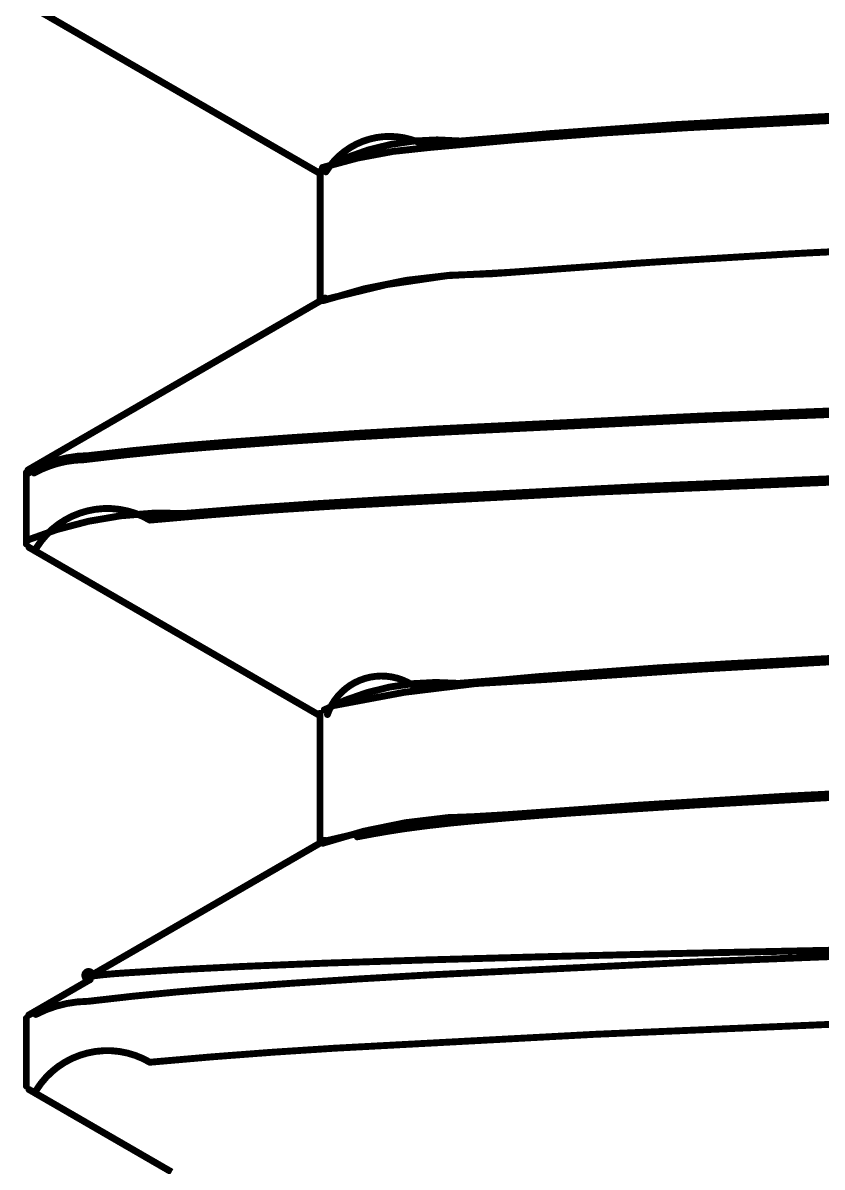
# Model space of a CAD drawing. Header units: inches. Extents: x -6 to 430, y 0 to 90.
# Drawn here: x 16.494 to 17.968, y 54.782 to 56.892 of the extents above; entities that cross this region are included whole.
import ezdxf

# ---------------------------------------------------------------- set-up
doc = ezdxf.new("R2010")
doc.units = ezdxf.units.IN
doc.layers.add('Mechanical 1', color=6, linetype='Continuous')

msp = doc.modelspace()

# ---------------------------------------------------------------- linework, layer by layer
at = {"layer": 'Mechanical 1'}
for points in [[(16.507, 56.9236, 0.0127, 0.0127, 0), (16.614, 56.8618, 0.0127, 0.0127, 0)], [(16.614, 56.8618, 0.0127, 0.0127, 0), (16.6675, 56.8308, 0.0127, 0.0127, 0)], [(16.6675, 56.8308, 0.0127, 0.0127, 0), (16.721, 56.7999, 0.0127, 0.0127, 0)], [(16.721, 56.7999, 0.0127, 0.0127, 0), (16.7745, 56.769, 0.0127, 0.0127, 0)], [(16.7745, 56.769, 0.0127, 0.0127, 0), (16.828, 56.7381, 0.0127, 0.0127, 0)], [(17.9328, 56.7173, 0.0127, 0.0127, 0), (19.0775, 56.7672, 0.0127, 0.0127, 0)], [(16.828, 56.7381, 0.0127, 0.0127, 0), (16.8815, 56.7072, 0.0127, 0.0127, 0)], [(17.7247, 56.6991, 0.0127, 0.0127, 0), (18.4577, 56.736, 0.0127, 0.0127, 0)], [(16.8815, 56.7072, 0.0127, 0.0127, 0), (16.9349, 56.6762, 0.0127, 0.0127, 0)], [(17.2335, 56.6674, 0.0127, 0.0127, -0.012797), (17.9328, 56.7173, 0.0127, 0.0127, 0)], [(17.301, 56.6743, 0.0127, 0.0127, -0.01022), (18.0517, 56.7234, 0.0127, 0.0127, 0)], [(17.0527, 56.6175, 0.0127, 0.0127, -0.391515), (17.2335, 56.6674, 0.0127, 0.0127, 0)], [(17.2431, 56.6623, 0.0127, 0.0127, -0.010583), (17.7247, 56.6991, 0.0127, 0.0127, 0)], [(16.9349, 56.6762, 0.0127, 0.0127, 0), (16.9884, 56.6453, 0.0127, 0.0127, 0)], [(17.0465, 56.6255, 0.0127, 0.0127, -0.0583), (17.2431, 56.6623, 0.0127, 0.0127, 0)], [(17.0509, 56.6251, 0.0127, 0.0127, -0.146651), (17.301, 56.6743, 0.0127, 0.0127, 0)], [(16.9884, 56.6453, 0.0127, 0.0127, 0), (17.0419, 56.6144, 0.0127, 0.0127, 0)], [(17.0419, 56.3791, 0.0127, 0.0127, 0), (17.0419, 56.6185, 0.0127, 0.0127, 0)], [(17.3603, 56.4295, 0.0127, 0.0127, -0.008862), (18.1713, 56.4791, 0.0127, 0.0127, 0)], [(17.3895, 56.432, 0.0127, 0.0127, -0.008276), (18.2153, 56.4812, 0.0127, 0.0127, 0)], [(17.0476, 56.3799, 0.0127, 0.0127, -0.081518), (17.3603, 56.4295, 0.0127, 0.0127, 0)], [(17.0544, 56.3828, 0.0127, 0.0127, -0.069003), (17.3895, 56.432, 0.0127, 0.0127, 0)], [(16.9394, 56.3199, 0.0127, 0.0127, 0), (17.0485, 56.383, 0.0127, 0.0127, 0)], [(16.9424, 56.3216, 0.0127, 0.0127, 0), (17.0515, 56.3847, 0.0127, 0.0127, 0)], [(16.8849, 56.2884, 0.0127, 0.0127, 0), (16.9394, 56.3199, 0.0127, 0.0127, 0)], [(16.8879, 56.2901, 0.0127, 0.0127, 0), (16.9424, 56.3216, 0.0127, 0.0127, 0)], [(16.8303, 56.2568, 0.0127, 0.0127, 0), (16.8849, 56.2884, 0.0127, 0.0127, 0)], [(16.8334, 56.2586, 0.0127, 0.0127, 0), (16.8879, 56.2901, 0.0127, 0.0127, 0)], [(16.7758, 56.2253, 0.0127, 0.0127, 0), (16.8303, 56.2568, 0.0127, 0.0127, 0)], [(16.7788, 56.227, 0.0127, 0.0127, 0), (16.8334, 56.2586, 0.0127, 0.0127, 0)], [(16.7213, 56.1938, 0.0127, 0.0127, 0), (16.7758, 56.2253, 0.0127, 0.0127, 0)], [(16.7243, 56.1955, 0.0127, 0.0127, 0), (16.7788, 56.227, 0.0127, 0.0127, 0)], [(16.6667, 56.1622, 0.0127, 0.0127, 0), (16.7213, 56.1938, 0.0127, 0.0127, 0)], [(16.6698, 56.164, 0.0127, 0.0127, 0), (16.7243, 56.1955, 0.0127, 0.0127, 0)], [(17.7248, 56.1596, 0.0127, 0.0127, 0), (18.336, 56.184, 0.0127, 0.0127, 0)], [(17.7441, 56.1669, 0.0127, 0.0127, 0), (18.3551, 56.1911, 0.0127, 0.0127, 0)], [(17.7441, 56.1669, 0.0127, 0.0127, 0), (18.3551, 56.1911, 0.0127, 0.0127, 0)], [(16.6122, 56.1307, 0.0127, 0.0127, 0), (16.6667, 56.1622, 0.0127, 0.0127, 0)], [(16.6153, 56.1325, 0.0127, 0.0127, 0), (16.6698, 56.164, 0.0127, 0.0127, 0)], [(17.2257, 56.1352, 0.0127, 0.0127, 0), (17.7248, 56.1596, 0.0127, 0.0127, 0)], [(17.2435, 56.1426, 0.0127, 0.0127, 0), (17.7441, 56.1669, 0.0127, 0.0127, 0)], [(17.2435, 56.1426, 0.0127, 0.0127, 0), (17.7441, 56.1669, 0.0127, 0.0127, 0)], [(16.8511, 56.1108, 0.0127, 0.0127, -0.005751), (17.2257, 56.1352, 0.0127, 0.0127, 0)], [(16.8655, 56.1183, 0.0127, 0.0127, -0.005548), (17.2435, 56.1426, 0.0127, 0.0127, 0)], [(16.8655, 56.1183, 0.0127, 0.0127, -0.005548), (17.2435, 56.1426, 0.0127, 0.0127, 0)], [(16.5576, 56.0992, 0.0127, 0.0127, 0), (16.6122, 56.1307, 0.0127, 0.0127, 0)], [(16.5607, 56.101, 0.0127, 0.0127, 0), (16.6153, 56.1325, 0.0127, 0.0127, 0)], [(16.6148, 56.094, 0.0127, 0.0127, -0.011946), (16.8655, 56.1183, 0.0127, 0.0127, 0)], [(16.6148, 56.094, 0.0127, 0.0127, -0.011946), (16.8655, 56.1183, 0.0127, 0.0127, 0)], [(16.5031, 56.0676, 0.0127, 0.0127, 0), (16.5576, 56.0992, 0.0127, 0.0127, 0)], [(16.5062, 56.0694, 0.0127, 0.0127, 0), (16.5607, 56.101, 0.0127, 0.0127, 0)], [(16.5179, 56.0698, 0.0127, 0.0127, -0.118854), (16.6148, 56.094, 0.0127, 0.0127, 0)], [(16.5179, 56.0698, 0.0127, 0.0127, -0.118854), (16.6148, 56.094, 0.0127, 0.0127, 0)], [(16.6057, 56.0864, 0.0127, 0.0127, -0.013001), (16.8511, 56.1108, 0.0127, 0.0127, 0)], [(16.5144, 56.062, 0.0127, 0.0127, -0.123648), (16.6057, 56.0864, 0.0127, 0.0127, 0)], [(16.5, 56.0561, 0.0127, 0.0127, 0), (16.5, 56.0625, 0.0127, 0.0127, 0)], [(16.5, 55.9311, 0.0127, 0.0127, 0), (16.5, 56.0561, 0.0127, 0.0127, 0)], [(16.5025, 56.0609, 0.0127, 0.0127, 0), (16.504, 56.0618, 0.0127, 0.0127, 0)], [(17.5485, 56.0266, 0.0127, 0.0127, 0), (18.159, 56.0524, 0.0127, 0.0127, 0)], [(17.6459, 56.0375, 0.0127, 0.0127, 0), (18.2574, 56.0625, 0.0127, 0.0127, 0)], [(17.6459, 56.0375, 0.0127, 0.0127, 0), (18.2574, 56.0625, 0.0127, 0.0127, 0)], [(17.1539, 56.0125, 0.0127, 0.0127, 0), (17.6459, 56.0375, 0.0127, 0.0127, 0)], [(17.1539, 56.0125, 0.0127, 0.0127, 0), (17.6459, 56.0375, 0.0127, 0.0127, 0)], [(16.794, 55.9875, 0.0127, 0.0127, -0.006683), (17.1539, 56.0125, 0.0127, 0.0127, 0)], [(16.794, 55.9875, 0.0127, 0.0127, -0.006683), (17.1539, 56.0125, 0.0127, 0.0127, 0)], [(17.0675, 56.0009, 0.0127, 0.0127, 0), (17.5485, 56.0266, 0.0127, 0.0127, 0)], [(16.5, 55.9375, 0.0127, 0.0127, -0.109603), (16.794, 55.9875, 0.0127, 0.0127, 0)], [(16.5, 55.9375, 0.0127, 0.0127, -0.109603), (16.794, 55.9875, 0.0127, 0.0127, 0)], [(16.5184, 55.9236, 0.0127, 0.0127, -0.407583), (16.7279, 55.9751, 0.0127, 0.0127, 0)], [(16.7279, 55.9751, 0.0127, 0.0127, -0.008318), (17.0675, 56.0009, 0.0127, 0.0127, 0)], [(16.505, 55.9247, 0.0127, 0.0127, 0), (16.6124, 55.8626, 0.0127, 0.0127, 0)], [(16.6124, 55.8626, 0.0127, 0.0127, 0), (16.666, 55.8316, 0.0127, 0.0127, 0)], [(16.666, 55.8316, 0.0127, 0.0127, 0), (16.7197, 55.8006, 0.0127, 0.0127, 0)], [(16.7197, 55.8006, 0.0127, 0.0127, 0), (16.7734, 55.7695, 0.0127, 0.0127, 0)], [(16.7734, 55.7695, 0.0127, 0.0127, 0), (16.8271, 55.7385, 0.0127, 0.0127, 0)], [(17.891, 55.715, 0.0127, 0.0127, 0), (19.0005, 55.7643, 0.0127, 0.0127, 0)], [(16.8271, 55.7385, 0.0127, 0.0127, 0), (16.8808, 55.7075, 0.0127, 0.0127, 0)], [(17.2194, 55.6658, 0.0127, 0.0127, -0.01341), (17.891, 55.715, 0.0127, 0.0127, 0)], [(17.2977, 55.6739, 0.0127, 0.0127, -0.010301), (18.039, 55.7228, 0.0127, 0.0127, 0)], [(17.4608, 55.6813, 0.0127, 0.0127, -0.007513), (18.3108, 55.7294, 0.0127, 0.0127, 0)], [(16.8808, 55.7075, 0.0127, 0.0127, 0), (16.9345, 55.6764, 0.0127, 0.0127, 0)], [(16.9345, 55.6764, 0.0127, 0.0127, 0), (16.9881, 55.6454, 0.0127, 0.0127, 0)], [(17.0497, 55.6251, 0.0127, 0.0127, -0.142047), (17.2977, 55.6739, 0.0127, 0.0127, 0)], [(17.0555, 55.6165, 0.0127, 0.0127, -0.510731), (17.2194, 55.6658, 0.0127, 0.0127, 0)], [(17.0673, 55.6331, 0.0127, 0.0127, -0.047622), (17.4608, 55.6813, 0.0127, 0.0127, 0)], [(16.9881, 55.6454, 0.0127, 0.0127, 0), (17.0418, 55.6144, 0.0127, 0.0127, 0)], [(17.0418, 55.3792, 0.0127, 0.0127, 0), (17.0418, 55.6186, 0.0127, 0.0127, 0)], [(17.3877, 55.4318, 0.0127, 0.0127, -0.008336), (18.2132, 55.481, 0.0127, 0.0127, 0)], [(17.357, 55.4292, 0.0127, 0.0127, -0.009014), (18.1782, 55.4794, 0.0127, 0.0127, 0)], [(17.7378, 55.4498, 0.0127, 0.0127, 0), (18.0034, 55.4645, 0.0127, 0.0127, 0)], [(17.5097, 55.4351, 0.0127, 0.0127, 0), (17.7378, 55.4498, 0.0127, 0.0127, 0)], [(17.0469, 55.3791, 0.0127, 0.0127, -0.082741), (17.357, 55.4292, 0.0127, 0.0127, 0)], [(17.0493, 55.3826, 0.0127, 0.0127, -0.06369), (17.3877, 55.4318, 0.0127, 0.0127, 0)], [(17.1957, 55.4056, 0.0127, 0.0127, -0.01369), (17.3243, 55.4203, 0.0127, 0.0127, 0)], [(17.3243, 55.4203, 0.0127, 0.0127, -0.005331), (17.5097, 55.4351, 0.0127, 0.0127, 0)], [(17.1106, 55.3909, 0.0127, 0.0127, -0.011184), (17.1957, 55.4056, 0.0127, 0.0127, 0)], [(16.9611, 55.3326, 0.0127, 0.0127, 0), (17.0481, 55.3829, 0.0127, 0.0127, 0)], [(16.9633, 55.3339, 0.0127, 0.0127, 0), (17.0509, 55.3845, 0.0127, 0.0127, 0)], [(16.9176, 55.3074, 0.0127, 0.0127, 0), (16.9611, 55.3326, 0.0127, 0.0127, 0)], [(16.9195, 55.3086, 0.0127, 0.0127, 0), (16.9633, 55.3339, 0.0127, 0.0127, 0)], [(16.8741, 55.2823, 0.0127, 0.0127, 0), (16.9176, 55.3074, 0.0127, 0.0127, 0)], [(16.8757, 55.2832, 0.0127, 0.0127, 0), (16.9195, 55.3086, 0.0127, 0.0127, 0)], [(16.8306, 55.2571, 0.0127, 0.0127, 0), (16.8741, 55.2823, 0.0127, 0.0127, 0)], [(16.832, 55.2579, 0.0127, 0.0127, 0), (16.8757, 55.2832, 0.0127, 0.0127, 0)], [(16.7871, 55.232, 0.0127, 0.0127, 0), (16.8306, 55.2571, 0.0127, 0.0127, 0)], [(16.7882, 55.2326, 0.0127, 0.0127, 0), (16.832, 55.2579, 0.0127, 0.0127, 0)], [(16.7436, 55.2068, 0.0127, 0.0127, 0), (16.7871, 55.232, 0.0127, 0.0127, 0)], [(16.7444, 55.2073, 0.0127, 0.0127, 0), (16.7882, 55.2326, 0.0127, 0.0127, 0)], [(16.7001, 55.1817, 0.0127, 0.0127, 0), (16.7436, 55.2068, 0.0127, 0.0127, 0)], [(16.7006, 55.182, 0.0127, 0.0127, 0), (16.7444, 55.2073, 0.0127, 0.0127, 0)], [(17.6906, 55.1755, 0.0127, 0.0127, 0), (18.2574, 55.1875, 0.0127, 0.0127, 0)], [(17.6977, 55.1756, 0.0127, 0.0127, 0), (18.2574, 55.1875, 0.0127, 0.0127, 0)], [(17.7427, 55.1604, 0.0127, 0.0127, 0), (18.3537, 55.1847, 0.0127, 0.0127, 0)], [(16.6566, 55.1566, 0.0127, 0.0127, 0), (16.7001, 55.1817, 0.0127, 0.0127, 0)], [(16.6568, 55.1567, 0.0127, 0.0127, 0), (16.7006, 55.182, 0.0127, 0.0127, 0)], [(17.0485, 55.1578, 0.0127, 0.0127, 0), (17.2332, 55.1637, 0.0127, 0.0127, 0)], [(17.0601, 55.1582, 0.0127, 0.0127, 0), (17.2442, 55.164, 0.0127, 0.0127, 0)], [(17.2332, 55.1637, 0.0127, 0.0127, 0), (17.4482, 55.1696, 0.0127, 0.0127, 0)], [(17.2442, 55.164, 0.0127, 0.0127, 0), (17.4576, 55.1698, 0.0127, 0.0127, 0)], [(17.4482, 55.1696, 0.0127, 0.0127, 0), (17.6906, 55.1755, 0.0127, 0.0127, 0)], [(17.4576, 55.1698, 0.0127, 0.0127, 0), (17.6977, 55.1756, 0.0127, 0.0127, 0)], [(16.6147, 55.1285, 0.0127, 0.0127, -2.647318), (16.6218, 55.1344, 0.0127, 0.0127, 0)], [(16.613, 55.1314, 0.0127, 0.0127, 0), (16.6568, 55.1567, 0.0127, 0.0127, 0)], [(16.613, 55.1314, 0.0127, 0.0127, 0), (16.6566, 55.1566, 0.0127, 0.0127, 0)], [(16.6795, 55.1396, 0.0127, 0.0127, 0), (16.7763, 55.1456, 0.0127, 0.0127, 0)], [(16.6884, 55.1403, 0.0127, 0.0127, 0), (16.7871, 55.1462, 0.0127, 0.0127, 0)], [(16.7763, 55.1456, 0.0127, 0.0127, 0), (16.8974, 55.1517, 0.0127, 0.0127, 0)], [(16.7871, 55.1462, 0.0127, 0.0127, 0), (16.9089, 55.1522, 0.0127, 0.0127, 0)], [(16.8974, 55.1517, 0.0127, 0.0127, 0), (17.0485, 55.1578, 0.0127, 0.0127, 0)], [(16.9089, 55.1522, 0.0127, 0.0127, 0), (17.0601, 55.1582, 0.0127, 0.0127, 0)], [(17.2422, 55.1361, 0.0127, 0.0127, 0), (17.7427, 55.1604, 0.0127, 0.0127, 0)], [(16.5045, 55.0622, 0.0127, 0.0127, 0), (16.6178, 55.1277, 0.0127, 0.0127, 0)], [(16.6178, 55.1277, 0.0127, 0.0127, -2.895801), (16.6183, 55.1337, 0.0127, 0.0127, 0)], [(16.6183, 55.1337, 0.0127, 0.0127, -0.019882), (16.6795, 55.1396, 0.0127, 0.0127, 0)], [(16.6218, 55.1344, 0.0127, 0.0127, -0.015331), (16.6884, 55.1403, 0.0127, 0.0127, 0)], [(16.8644, 55.1118, 0.0127, 0.0127, -0.005563), (17.2422, 55.1361, 0.0127, 0.0127, 0)], [(16.6141, 55.0875, 0.0127, 0.0127, -0.012019), (16.8644, 55.1118, 0.0127, 0.0127, 0)], [(16.5176, 55.0633, 0.0127, 0.0127, -0.119248), (16.6141, 55.0875, 0.0127, 0.0127, 0)], [(16.5, 54.9311, 0.0127, 0.0127, 0), (16.5, 55.0561, 0.0127, 0.0127, 0)], [(17.5485, 55.0266, 0.0127, 0.0127, 0), (18.1589, 55.0524, 0.0127, 0.0127, 0)], [(17.0674, 55.0009, 0.0127, 0.0127, 0), (17.5485, 55.0266, 0.0127, 0.0127, 0)], [(16.5184, 54.9236, 0.0127, 0.0127, -0.407948), (16.7279, 54.9751, 0.0127, 0.0127, 0)], [(16.7279, 54.9751, 0.0127, 0.0127, -0.008319), (17.0674, 55.0009, 0.0127, 0.0127, 0)], [(16.505, 54.9247, 0.0127, 0.0127, 0), (16.5927, 54.874, 0.0127, 0.0127, 0)], [(16.5927, 54.874, 0.0127, 0.0127, 0), (16.6366, 54.8486, 0.0127, 0.0127, 0)], [(16.6366, 54.8486, 0.0127, 0.0127, 0), (16.6804, 54.8233, 0.0127, 0.0127, 0)], [(16.6804, 54.8233, 0.0127, 0.0127, 0), (16.7243, 54.7979, 0.0127, 0.0127, 0)], [(16.7243, 54.7979, 0.0127, 0.0127, 0), (16.7681, 54.7726, 0.0127, 0.0127, 0)]]:
    msp.add_lwpolyline(points, format="xyseb", dxfattribs=at)
for points in [[(16.6108, 56.8618, 0.00635, 0.00635, 1), (16.6172, 56.8618, 0.00635, 0.00635, 1)], [(16.6108, 56.8618, 0.00635, 0.00635, 1), (16.6172, 56.8618, 0.00635, 0.00635, 1)], [(16.6643, 56.8308, 0.00635, 0.00635, 1), (16.6707, 56.8308, 0.00635, 0.00635, 1)], [(16.6643, 56.8308, 0.00635, 0.00635, 1), (16.6707, 56.8308, 0.00635, 0.00635, 1)], [(16.7178, 56.7999, 0.00635, 0.00635, 1), (16.7242, 56.7999, 0.00635, 0.00635, 1)], [(16.7178, 56.7999, 0.00635, 0.00635, 1), (16.7242, 56.7999, 0.00635, 0.00635, 1)], [(16.7713, 56.769, 0.00635, 0.00635, 1), (16.7777, 56.769, 0.00635, 0.00635, 1)], [(16.7713, 56.769, 0.00635, 0.00635, 1), (16.7777, 56.769, 0.00635, 0.00635, 1)], [(16.8248, 56.7381, 0.00635, 0.00635, 1), (16.8311, 56.7381, 0.00635, 0.00635, 1)], [(16.8248, 56.7381, 0.00635, 0.00635, 1), (16.8311, 56.7381, 0.00635, 0.00635, 1)], [(16.8783, 56.7072, 0.00635, 0.00635, 1), (16.8846, 56.7072, 0.00635, 0.00635, 1)], [(16.8783, 56.7072, 0.00635, 0.00635, 1), (16.8846, 56.7072, 0.00635, 0.00635, 1)], [(17.9296, 56.7173, 0.00635, 0.00635, 1), (17.936, 56.7173, 0.00635, 0.00635, 1)], [(17.9296, 56.7173, 0.00635, 0.00635, 1), (17.936, 56.7173, 0.00635, 0.00635, 1)], [(17.7216, 56.6991, 0.00635, 0.00635, 1), (17.7279, 56.6991, 0.00635, 0.00635, 1)], [(17.7216, 56.6991, 0.00635, 0.00635, 1), (17.7279, 56.6991, 0.00635, 0.00635, 1)], [(16.9318, 56.6762, 0.00635, 0.00635, 1), (16.9381, 56.6762, 0.00635, 0.00635, 1)], [(16.9318, 56.6762, 0.00635, 0.00635, 1), (16.9381, 56.6762, 0.00635, 0.00635, 1)], [(17.2303, 56.6674, 0.00635, 0.00635, 1), (17.2366, 56.6674, 0.00635, 0.00635, 1)], [(17.2303, 56.6674, 0.00635, 0.00635, 1), (17.2366, 56.6674, 0.00635, 0.00635, 1)], [(17.2399, 56.6623, 0.00635, 0.00635, 1), (17.2463, 56.6623, 0.00635, 0.00635, 1)], [(17.2399, 56.6623, 0.00635, 0.00635, 1), (17.2463, 56.6623, 0.00635, 0.00635, 1)], [(17.2979, 56.6743, 0.00635, 0.00635, 1), (17.3042, 56.6743, 0.00635, 0.00635, 1)], [(17.2979, 56.6743, 0.00635, 0.00635, 1), (17.3042, 56.6743, 0.00635, 0.00635, 1)], [(16.9853, 56.6453, 0.00635, 0.00635, 1), (16.9916, 56.6453, 0.00635, 0.00635, 1)], [(16.9853, 56.6453, 0.00635, 0.00635, 1), (16.9916, 56.6453, 0.00635, 0.00635, 1)], [(17.0433, 56.6255, 0.00635, 0.00635, 1), (17.0496, 56.6255, 0.00635, 0.00635, 1)], [(17.0477, 56.6251, 0.00635, 0.00635, 1), (17.054, 56.6251, 0.00635, 0.00635, 1)], [(17.0387, 56.6185, 0.00635, 0.00635, 1), (17.0451, 56.6185, 0.00635, 0.00635, 1)], [(17.0387, 56.6144, 0.00635, 0.00635, 1), (17.0451, 56.6144, 0.00635, 0.00635, 1)], [(17.0495, 56.6175, 0.00635, 0.00635, 1), (17.0559, 56.6175, 0.00635, 0.00635, 1)], [(17.3572, 56.4295, 0.00635, 0.00635, 1), (17.3635, 56.4295, 0.00635, 0.00635, 1)], [(17.3572, 56.4295, 0.00635, 0.00635, 1), (17.3635, 56.4295, 0.00635, 0.00635, 1)], [(17.3863, 56.432, 0.00635, 0.00635, 1), (17.3927, 56.432, 0.00635, 0.00635, 1)], [(17.3863, 56.432, 0.00635, 0.00635, 1), (17.3927, 56.432, 0.00635, 0.00635, 1)], [(17.0387, 56.3791, 0.00635, 0.00635, 1), (17.0451, 56.3791, 0.00635, 0.00635, 1)], [(17.0444, 56.3799, 0.00635, 0.00635, 1), (17.0507, 56.3799, 0.00635, 0.00635, 1)], [(17.0454, 56.383, 0.00635, 0.00635, 1), (17.0517, 56.383, 0.00635, 0.00635, 1)], [(17.0483, 56.3847, 0.00635, 0.00635, 1), (17.0546, 56.3847, 0.00635, 0.00635, 1)], [(17.0512, 56.3828, 0.00635, 0.00635, 1), (17.0576, 56.3828, 0.00635, 0.00635, 1)], [(16.9363, 56.3199, 0.00635, 0.00635, 1), (16.9426, 56.3199, 0.00635, 0.00635, 1)], [(16.9363, 56.3199, 0.00635, 0.00635, 1), (16.9426, 56.3199, 0.00635, 0.00635, 1)], [(16.9392, 56.3216, 0.00635, 0.00635, 1), (16.9456, 56.3216, 0.00635, 0.00635, 1)], [(16.9392, 56.3216, 0.00635, 0.00635, 1), (16.9456, 56.3216, 0.00635, 0.00635, 1)], [(16.8817, 56.2884, 0.00635, 0.00635, 1), (16.8881, 56.2884, 0.00635, 0.00635, 1)], [(16.8817, 56.2884, 0.00635, 0.00635, 1), (16.8881, 56.2884, 0.00635, 0.00635, 1)], [(16.8847, 56.2901, 0.00635, 0.00635, 1), (16.8911, 56.2901, 0.00635, 0.00635, 1)], [(16.8847, 56.2901, 0.00635, 0.00635, 1), (16.8911, 56.2901, 0.00635, 0.00635, 1)], [(16.8272, 56.2568, 0.00635, 0.00635, 1), (16.8335, 56.2568, 0.00635, 0.00635, 1)], [(16.8272, 56.2568, 0.00635, 0.00635, 1), (16.8335, 56.2568, 0.00635, 0.00635, 1)], [(16.8302, 56.2586, 0.00635, 0.00635, 1), (16.8365, 56.2586, 0.00635, 0.00635, 1)], [(16.8302, 56.2586, 0.00635, 0.00635, 1), (16.8365, 56.2586, 0.00635, 0.00635, 1)], [(16.7726, 56.2253, 0.00635, 0.00635, 1), (16.779, 56.2253, 0.00635, 0.00635, 1)], [(16.7726, 56.2253, 0.00635, 0.00635, 1), (16.779, 56.2253, 0.00635, 0.00635, 1)], [(16.7757, 56.227, 0.00635, 0.00635, 1), (16.782, 56.227, 0.00635, 0.00635, 1)], [(16.7757, 56.227, 0.00635, 0.00635, 1), (16.782, 56.227, 0.00635, 0.00635, 1)], [(16.7181, 56.1938, 0.00635, 0.00635, 1), (16.7244, 56.1938, 0.00635, 0.00635, 1)], [(16.7181, 56.1938, 0.00635, 0.00635, 1), (16.7244, 56.1938, 0.00635, 0.00635, 1)], [(16.7211, 56.1955, 0.00635, 0.00635, 1), (16.7275, 56.1955, 0.00635, 0.00635, 1)], [(16.7211, 56.1955, 0.00635, 0.00635, 1), (16.7275, 56.1955, 0.00635, 0.00635, 1)], [(16.6635, 56.1622, 0.00635, 0.00635, 1), (16.6699, 56.1622, 0.00635, 0.00635, 1)], [(16.6635, 56.1622, 0.00635, 0.00635, 1), (16.6699, 56.1622, 0.00635, 0.00635, 1)], [(16.6666, 56.164, 0.00635, 0.00635, 1), (16.673, 56.164, 0.00635, 0.00635, 1)], [(16.6666, 56.164, 0.00635, 0.00635, 1), (16.673, 56.164, 0.00635, 0.00635, 1)], [(17.7216, 56.1596, 0.00635, 0.00635, 1), (17.728, 56.1596, 0.00635, 0.00635, 1)], [(17.7216, 56.1596, 0.00635, 0.00635, 1), (17.728, 56.1596, 0.00635, 0.00635, 1)], [(17.7409, 56.1669, 0.00635, 0.00635, 1), (17.7473, 56.1669, 0.00635, 0.00635, 1)], [(17.7409, 56.1669, 0.00635, 0.00635, 1), (17.7473, 56.1669, 0.00635, 0.00635, 1)], [(17.7409, 56.1669, 0.00635, 0.00635, 1), (17.7473, 56.1669, 0.00635, 0.00635, 1)], [(17.7409, 56.1669, 0.00635, 0.00635, 1), (17.7473, 56.1669, 0.00635, 0.00635, 1)], [(17.2225, 56.1352, 0.00635, 0.00635, 1), (17.2288, 56.1352, 0.00635, 0.00635, 1)], [(17.2225, 56.1352, 0.00635, 0.00635, 1), (17.2288, 56.1352, 0.00635, 0.00635, 1)], [(17.2403, 56.1426, 0.00635, 0.00635, 1), (17.2467, 56.1426, 0.00635, 0.00635, 1)], [(17.2403, 56.1426, 0.00635, 0.00635, 1), (17.2467, 56.1426, 0.00635, 0.00635, 1)], [(17.2403, 56.1426, 0.00635, 0.00635, 1), (17.2467, 56.1426, 0.00635, 0.00635, 1)], [(17.2403, 56.1426, 0.00635, 0.00635, 1), (17.2467, 56.1426, 0.00635, 0.00635, 1)], [(16.609, 56.1307, 0.00635, 0.00635, 1), (16.6153, 56.1307, 0.00635, 0.00635, 1)], [(16.609, 56.1307, 0.00635, 0.00635, 1), (16.6153, 56.1307, 0.00635, 0.00635, 1)], [(16.6121, 56.1325, 0.00635, 0.00635, 1), (16.6184, 56.1325, 0.00635, 0.00635, 1)], [(16.6121, 56.1325, 0.00635, 0.00635, 1), (16.6184, 56.1325, 0.00635, 0.00635, 1)], [(16.8623, 56.1183, 0.00635, 0.00635, 1), (16.8687, 56.1183, 0.00635, 0.00635, 1)], [(16.8623, 56.1183, 0.00635, 0.00635, 1), (16.8687, 56.1183, 0.00635, 0.00635, 1)], [(16.8623, 56.1183, 0.00635, 0.00635, 1), (16.8687, 56.1183, 0.00635, 0.00635, 1)], [(16.8623, 56.1183, 0.00635, 0.00635, 1), (16.8687, 56.1183, 0.00635, 0.00635, 1)], [(16.5544, 56.0992, 0.00635, 0.00635, 1), (16.5608, 56.0992, 0.00635, 0.00635, 1)], [(16.5544, 56.0992, 0.00635, 0.00635, 1), (16.5608, 56.0992, 0.00635, 0.00635, 1)], [(16.5576, 56.101, 0.00635, 0.00635, 1), (16.5639, 56.101, 0.00635, 0.00635, 1)], [(16.5576, 56.101, 0.00635, 0.00635, 1), (16.5639, 56.101, 0.00635, 0.00635, 1)], [(16.6116, 56.094, 0.00635, 0.00635, 1), (16.6179, 56.094, 0.00635, 0.00635, 1)], [(16.6116, 56.094, 0.00635, 0.00635, 1), (16.6179, 56.094, 0.00635, 0.00635, 1)], [(16.6116, 56.094, 0.00635, 0.00635, 1), (16.6179, 56.094, 0.00635, 0.00635, 1)], [(16.6116, 56.094, 0.00635, 0.00635, 1), (16.6179, 56.094, 0.00635, 0.00635, 1)], [(16.8479, 56.1108, 0.00635, 0.00635, 1), (16.8543, 56.1108, 0.00635, 0.00635, 1)], [(16.8479, 56.1108, 0.00635, 0.00635, 1), (16.8543, 56.1108, 0.00635, 0.00635, 1)], [(16.6025, 56.0864, 0.00635, 0.00635, 1), (16.6089, 56.0864, 0.00635, 0.00635, 1)], [(16.6025, 56.0864, 0.00635, 0.00635, 1), (16.6089, 56.0864, 0.00635, 0.00635, 1)], [(16.4968, 56.0625, 0.00635, 0.00635, 1), (16.5032, 56.0625, 0.00635, 0.00635, 1)], [(16.4968, 56.0561, 0.00635, 0.00635, 1), (16.5032, 56.0561, 0.00635, 0.00635, 1)], [(16.4968, 56.0561, 0.00635, 0.00635, 1), (16.5032, 56.0561, 0.00635, 0.00635, 1)], [(16.4994, 56.0609, 0.00635, 0.00635, 1), (16.5057, 56.0609, 0.00635, 0.00635, 1)], [(16.4999, 56.0676, 0.00635, 0.00635, 1), (16.5062, 56.0676, 0.00635, 0.00635, 1)], [(16.5008, 56.0618, 0.00635, 0.00635, 1), (16.5072, 56.0618, 0.00635, 0.00635, 1)], [(16.503, 56.0694, 0.00635, 0.00635, 1), (16.5094, 56.0694, 0.00635, 0.00635, 1)], [(16.5112, 56.062, 0.00635, 0.00635, 1), (16.5176, 56.062, 0.00635, 0.00635, 1)], [(16.5147, 56.0698, 0.00635, 0.00635, 1), (16.521, 56.0698, 0.00635, 0.00635, 1)], [(16.5147, 56.0698, 0.00635, 0.00635, 1), (16.521, 56.0698, 0.00635, 0.00635, 1)], [(17.6427, 56.0375, 0.00635, 0.00635, 1), (17.6491, 56.0375, 0.00635, 0.00635, 1)], [(17.6427, 56.0375, 0.00635, 0.00635, 1), (17.6491, 56.0375, 0.00635, 0.00635, 1)], [(17.6427, 56.0375, 0.00635, 0.00635, 1), (17.6491, 56.0375, 0.00635, 0.00635, 1)], [(17.6427, 56.0375, 0.00635, 0.00635, 1), (17.6491, 56.0375, 0.00635, 0.00635, 1)], [(17.1507, 56.0125, 0.00635, 0.00635, 1), (17.1571, 56.0125, 0.00635, 0.00635, 1)], [(17.1507, 56.0125, 0.00635, 0.00635, 1), (17.1571, 56.0125, 0.00635, 0.00635, 1)], [(17.1507, 56.0125, 0.00635, 0.00635, 1), (17.1571, 56.0125, 0.00635, 0.00635, 1)], [(17.1507, 56.0125, 0.00635, 0.00635, 1), (17.1571, 56.0125, 0.00635, 0.00635, 1)], [(17.5453, 56.0266, 0.00635, 0.00635, 1), (17.5517, 56.0266, 0.00635, 0.00635, 1)], [(17.5453, 56.0266, 0.00635, 0.00635, 1), (17.5517, 56.0266, 0.00635, 0.00635, 1)], [(16.7909, 55.9875, 0.00635, 0.00635, 1), (16.7972, 55.9875, 0.00635, 0.00635, 1)], [(16.7909, 55.9875, 0.00635, 0.00635, 1), (16.7972, 55.9875, 0.00635, 0.00635, 1)], [(16.7909, 55.9875, 0.00635, 0.00635, 1), (16.7972, 55.9875, 0.00635, 0.00635, 1)], [(16.7909, 55.9875, 0.00635, 0.00635, 1), (16.7972, 55.9875, 0.00635, 0.00635, 1)], [(17.0643, 56.0009, 0.00635, 0.00635, 1), (17.0706, 56.0009, 0.00635, 0.00635, 1)], [(17.0643, 56.0009, 0.00635, 0.00635, 1), (17.0706, 56.0009, 0.00635, 0.00635, 1)], [(16.7247, 55.9751, 0.00635, 0.00635, 1), (16.7311, 55.9751, 0.00635, 0.00635, 1)], [(16.7247, 55.9751, 0.00635, 0.00635, 1), (16.7311, 55.9751, 0.00635, 0.00635, 1)], [(16.4968, 55.9375, 0.00635, 0.00635, 1), (16.5032, 55.9375, 0.00635, 0.00635, 1)], [(16.4968, 55.9375, 0.00635, 0.00635, 1), (16.5032, 55.9375, 0.00635, 0.00635, 1)], [(16.4968, 55.9311, 0.00635, 0.00635, 1), (16.5032, 55.9311, 0.00635, 0.00635, 1)], [(16.5018, 55.9247, 0.00635, 0.00635, 1), (16.5082, 55.9247, 0.00635, 0.00635, 1)], [(16.5152, 55.9236, 0.00635, 0.00635, 1), (16.5216, 55.9236, 0.00635, 0.00635, 1)], [(16.6092, 55.8626, 0.00635, 0.00635, 1), (16.6155, 55.8626, 0.00635, 0.00635, 1)], [(16.6092, 55.8626, 0.00635, 0.00635, 1), (16.6155, 55.8626, 0.00635, 0.00635, 1)], [(16.6629, 55.8316, 0.00635, 0.00635, 1), (16.6692, 55.8316, 0.00635, 0.00635, 1)], [(16.6629, 55.8316, 0.00635, 0.00635, 1), (16.6692, 55.8316, 0.00635, 0.00635, 1)], [(16.7166, 55.8006, 0.00635, 0.00635, 1), (16.7229, 55.8006, 0.00635, 0.00635, 1)], [(16.7166, 55.8006, 0.00635, 0.00635, 1), (16.7229, 55.8006, 0.00635, 0.00635, 1)], [(16.7702, 55.7695, 0.00635, 0.00635, 1), (16.7766, 55.7695, 0.00635, 0.00635, 1)], [(16.7702, 55.7695, 0.00635, 0.00635, 1), (16.7766, 55.7695, 0.00635, 0.00635, 1)], [(16.8239, 55.7385, 0.00635, 0.00635, 1), (16.8303, 55.7385, 0.00635, 0.00635, 1)], [(16.8239, 55.7385, 0.00635, 0.00635, 1), (16.8303, 55.7385, 0.00635, 0.00635, 1)], [(17.8879, 55.715, 0.00635, 0.00635, 1), (17.8942, 55.715, 0.00635, 0.00635, 1)], [(17.8879, 55.715, 0.00635, 0.00635, 1), (17.8942, 55.715, 0.00635, 0.00635, 1)], [(16.8776, 55.7075, 0.00635, 0.00635, 1), (16.884, 55.7075, 0.00635, 0.00635, 1)], [(16.8776, 55.7075, 0.00635, 0.00635, 1), (16.884, 55.7075, 0.00635, 0.00635, 1)], [(16.9313, 55.6764, 0.00635, 0.00635, 1), (16.9376, 55.6764, 0.00635, 0.00635, 1)], [(16.9313, 55.6764, 0.00635, 0.00635, 1), (16.9376, 55.6764, 0.00635, 0.00635, 1)], [(17.2945, 55.6739, 0.00635, 0.00635, 1), (17.3009, 55.6739, 0.00635, 0.00635, 1)], [(17.2945, 55.6739, 0.00635, 0.00635, 1), (17.3009, 55.6739, 0.00635, 0.00635, 1)], [(17.4577, 55.6813, 0.00635, 0.00635, 1), (17.464, 55.6813, 0.00635, 0.00635, 1)], [(17.4577, 55.6813, 0.00635, 0.00635, 1), (17.464, 55.6813, 0.00635, 0.00635, 1)], [(17.2162, 55.6658, 0.00635, 0.00635, 1), (17.2226, 55.6658, 0.00635, 0.00635, 1)], [(17.2162, 55.6658, 0.00635, 0.00635, 1), (17.2226, 55.6658, 0.00635, 0.00635, 1)], [(16.985, 55.6454, 0.00635, 0.00635, 1), (16.9913, 55.6454, 0.00635, 0.00635, 1)], [(16.985, 55.6454, 0.00635, 0.00635, 1), (16.9913, 55.6454, 0.00635, 0.00635, 1)], [(17.0641, 55.6331, 0.00635, 0.00635, 1), (17.0705, 55.6331, 0.00635, 0.00635, 1)], [(17.0386, 55.6186, 0.00635, 0.00635, 1), (17.045, 55.6186, 0.00635, 0.00635, 1)], [(17.0386, 55.6144, 0.00635, 0.00635, 1), (17.045, 55.6144, 0.00635, 0.00635, 1)], [(17.0465, 55.6251, 0.00635, 0.00635, 1), (17.0529, 55.6251, 0.00635, 0.00635, 1)], [(17.0524, 55.6165, 0.00635, 0.00635, 1), (17.0587, 55.6165, 0.00635, 0.00635, 1)], [(17.7346, 55.4498, 0.00635, 0.00635, 1), (17.7409, 55.4498, 0.00635, 0.00635, 1)], [(17.7346, 55.4498, 0.00635, 0.00635, 1), (17.7409, 55.4498, 0.00635, 0.00635, 1)], [(17.3211, 55.4203, 0.00635, 0.00635, 1), (17.3275, 55.4203, 0.00635, 0.00635, 1)], [(17.3211, 55.4203, 0.00635, 0.00635, 1), (17.3275, 55.4203, 0.00635, 0.00635, 1)], [(17.3538, 55.4292, 0.00635, 0.00635, 1), (17.3602, 55.4292, 0.00635, 0.00635, 1)], [(17.3538, 55.4292, 0.00635, 0.00635, 1), (17.3602, 55.4292, 0.00635, 0.00635, 1)], [(17.3845, 55.4318, 0.00635, 0.00635, 1), (17.3909, 55.4318, 0.00635, 0.00635, 1)], [(17.3845, 55.4318, 0.00635, 0.00635, 1), (17.3909, 55.4318, 0.00635, 0.00635, 1)], [(17.5065, 55.4351, 0.00635, 0.00635, 1), (17.5129, 55.4351, 0.00635, 0.00635, 1)], [(17.5065, 55.4351, 0.00635, 0.00635, 1), (17.5129, 55.4351, 0.00635, 0.00635, 1)], [(17.1925, 55.4056, 0.00635, 0.00635, 1), (17.1989, 55.4056, 0.00635, 0.00635, 1)], [(17.1925, 55.4056, 0.00635, 0.00635, 1), (17.1989, 55.4056, 0.00635, 0.00635, 1)], [(17.0386, 55.3792, 0.00635, 0.00635, 1), (17.045, 55.3792, 0.00635, 0.00635, 1)], [(17.0437, 55.3791, 0.00635, 0.00635, 1), (17.0501, 55.3791, 0.00635, 0.00635, 1)], [(17.045, 55.3829, 0.00635, 0.00635, 1), (17.0513, 55.3829, 0.00635, 0.00635, 1)], [(17.0461, 55.3826, 0.00635, 0.00635, 1), (17.0524, 55.3826, 0.00635, 0.00635, 1)], [(17.0477, 55.3845, 0.00635, 0.00635, 1), (17.0541, 55.3845, 0.00635, 0.00635, 1)], [(17.1074, 55.3909, 0.00635, 0.00635, 1), (17.1138, 55.3909, 0.00635, 0.00635, 1)], [(16.9579, 55.3326, 0.00635, 0.00635, 1), (16.9643, 55.3326, 0.00635, 0.00635, 1)], [(16.9579, 55.3326, 0.00635, 0.00635, 1), (16.9643, 55.3326, 0.00635, 0.00635, 1)], [(16.9601, 55.3339, 0.00635, 0.00635, 1), (16.9665, 55.3339, 0.00635, 0.00635, 1)], [(16.9601, 55.3339, 0.00635, 0.00635, 1), (16.9665, 55.3339, 0.00635, 0.00635, 1)], [(16.9144, 55.3074, 0.00635, 0.00635, 1), (16.9208, 55.3074, 0.00635, 0.00635, 1)], [(16.9144, 55.3074, 0.00635, 0.00635, 1), (16.9208, 55.3074, 0.00635, 0.00635, 1)], [(16.9164, 55.3086, 0.00635, 0.00635, 1), (16.9227, 55.3086, 0.00635, 0.00635, 1)], [(16.9164, 55.3086, 0.00635, 0.00635, 1), (16.9227, 55.3086, 0.00635, 0.00635, 1)], [(16.8709, 55.2823, 0.00635, 0.00635, 1), (16.8773, 55.2823, 0.00635, 0.00635, 1)], [(16.8709, 55.2823, 0.00635, 0.00635, 1), (16.8773, 55.2823, 0.00635, 0.00635, 1)], [(16.8726, 55.2832, 0.00635, 0.00635, 1), (16.8789, 55.2832, 0.00635, 0.00635, 1)], [(16.8726, 55.2832, 0.00635, 0.00635, 1), (16.8789, 55.2832, 0.00635, 0.00635, 1)], [(16.8274, 55.2571, 0.00635, 0.00635, 1), (16.8338, 55.2571, 0.00635, 0.00635, 1)], [(16.8274, 55.2571, 0.00635, 0.00635, 1), (16.8338, 55.2571, 0.00635, 0.00635, 1)], [(16.8288, 55.2579, 0.00635, 0.00635, 1), (16.8351, 55.2579, 0.00635, 0.00635, 1)], [(16.8288, 55.2579, 0.00635, 0.00635, 1), (16.8351, 55.2579, 0.00635, 0.00635, 1)], [(16.7839, 55.232, 0.00635, 0.00635, 1), (16.7903, 55.232, 0.00635, 0.00635, 1)], [(16.7839, 55.232, 0.00635, 0.00635, 1), (16.7903, 55.232, 0.00635, 0.00635, 1)], [(16.785, 55.2326, 0.00635, 0.00635, 1), (16.7914, 55.2326, 0.00635, 0.00635, 1)], [(16.785, 55.2326, 0.00635, 0.00635, 1), (16.7914, 55.2326, 0.00635, 0.00635, 1)], [(16.7404, 55.2068, 0.00635, 0.00635, 1), (16.7467, 55.2068, 0.00635, 0.00635, 1)], [(16.7404, 55.2068, 0.00635, 0.00635, 1), (16.7467, 55.2068, 0.00635, 0.00635, 1)], [(16.7412, 55.2073, 0.00635, 0.00635, 1), (16.7476, 55.2073, 0.00635, 0.00635, 1)], [(16.7412, 55.2073, 0.00635, 0.00635, 1), (16.7476, 55.2073, 0.00635, 0.00635, 1)], [(16.6969, 55.1817, 0.00635, 0.00635, 1), (16.7032, 55.1817, 0.00635, 0.00635, 1)], [(16.6969, 55.1817, 0.00635, 0.00635, 1), (16.7032, 55.1817, 0.00635, 0.00635, 1)], [(16.6974, 55.182, 0.00635, 0.00635, 1), (16.7038, 55.182, 0.00635, 0.00635, 1)], [(16.6974, 55.182, 0.00635, 0.00635, 1), (16.7038, 55.182, 0.00635, 0.00635, 1)], [(17.23, 55.1637, 0.00635, 0.00635, 1), (17.2364, 55.1637, 0.00635, 0.00635, 1)], [(17.23, 55.1637, 0.00635, 0.00635, 1), (17.2364, 55.1637, 0.00635, 0.00635, 1)], [(17.241, 55.164, 0.00635, 0.00635, 1), (17.2473, 55.164, 0.00635, 0.00635, 1)], [(17.241, 55.164, 0.00635, 0.00635, 1), (17.2473, 55.164, 0.00635, 0.00635, 1)], [(17.445, 55.1696, 0.00635, 0.00635, 1), (17.4513, 55.1696, 0.00635, 0.00635, 1)], [(17.445, 55.1696, 0.00635, 0.00635, 1), (17.4513, 55.1696, 0.00635, 0.00635, 1)], [(17.4544, 55.1698, 0.00635, 0.00635, 1), (17.4608, 55.1698, 0.00635, 0.00635, 1)], [(17.4544, 55.1698, 0.00635, 0.00635, 1), (17.4608, 55.1698, 0.00635, 0.00635, 1)], [(17.6875, 55.1755, 0.00635, 0.00635, 1), (17.6938, 55.1755, 0.00635, 0.00635, 1)], [(17.6875, 55.1755, 0.00635, 0.00635, 1), (17.6938, 55.1755, 0.00635, 0.00635, 1)], [(17.6945, 55.1756, 0.00635, 0.00635, 1), (17.7009, 55.1756, 0.00635, 0.00635, 1)], [(17.6945, 55.1756, 0.00635, 0.00635, 1), (17.7009, 55.1756, 0.00635, 0.00635, 1)], [(16.6534, 55.1566, 0.00635, 0.00635, 1), (16.6597, 55.1566, 0.00635, 0.00635, 1)], [(16.6534, 55.1566, 0.00635, 0.00635, 1), (16.6597, 55.1566, 0.00635, 0.00635, 1)], [(16.6537, 55.1567, 0.00635, 0.00635, 1), (16.66, 55.1567, 0.00635, 0.00635, 1)], [(16.6537, 55.1567, 0.00635, 0.00635, 1), (16.66, 55.1567, 0.00635, 0.00635, 1)], [(16.7731, 55.1456, 0.00635, 0.00635, 1), (16.7795, 55.1456, 0.00635, 0.00635, 1)], [(16.7731, 55.1456, 0.00635, 0.00635, 1), (16.7795, 55.1456, 0.00635, 0.00635, 1)], [(16.784, 55.1462, 0.00635, 0.00635, 1), (16.7903, 55.1462, 0.00635, 0.00635, 1)], [(16.784, 55.1462, 0.00635, 0.00635, 1), (16.7903, 55.1462, 0.00635, 0.00635, 1)], [(16.8942, 55.1517, 0.00635, 0.00635, 1), (16.9006, 55.1517, 0.00635, 0.00635, 1)], [(16.8942, 55.1517, 0.00635, 0.00635, 1), (16.9006, 55.1517, 0.00635, 0.00635, 1)], [(16.9057, 55.1522, 0.00635, 0.00635, 1), (16.912, 55.1522, 0.00635, 0.00635, 1)], [(16.9057, 55.1522, 0.00635, 0.00635, 1), (16.912, 55.1522, 0.00635, 0.00635, 1)], [(17.0453, 55.1578, 0.00635, 0.00635, 1), (17.0517, 55.1578, 0.00635, 0.00635, 1)], [(17.0453, 55.1578, 0.00635, 0.00635, 1), (17.0517, 55.1578, 0.00635, 0.00635, 1)], [(17.0569, 55.1582, 0.00635, 0.00635, 1), (17.0633, 55.1582, 0.00635, 0.00635, 1)], [(17.0569, 55.1582, 0.00635, 0.00635, 1), (17.0633, 55.1582, 0.00635, 0.00635, 1)], [(17.7395, 55.1604, 0.00635, 0.00635, 1), (17.7459, 55.1604, 0.00635, 0.00635, 1)], [(17.7395, 55.1604, 0.00635, 0.00635, 1), (17.7459, 55.1604, 0.00635, 0.00635, 1)], [(16.6099, 55.1314, 0.00635, 0.00635, 1), (16.6162, 55.1314, 0.00635, 0.00635, 1)], [(16.6099, 55.1314, 0.00635, 0.00635, 1), (16.6162, 55.1314, 0.00635, 0.00635, 1)], [(16.6115, 55.1285, 0.00635, 0.00635, 1), (16.6179, 55.1285, 0.00635, 0.00635, 1)], [(16.6146, 55.1277, 0.00635, 0.00635, 1), (16.621, 55.1277, 0.00635, 0.00635, 1)], [(16.6146, 55.1277, 0.00635, 0.00635, 1), (16.621, 55.1277, 0.00635, 0.00635, 1)], [(16.6151, 55.1337, 0.00635, 0.00635, 1), (16.6215, 55.1337, 0.00635, 0.00635, 1)], [(16.6151, 55.1337, 0.00635, 0.00635, 1), (16.6215, 55.1337, 0.00635, 0.00635, 1)], [(16.6186, 55.1344, 0.00635, 0.00635, 1), (16.6249, 55.1344, 0.00635, 0.00635, 1)], [(16.6186, 55.1344, 0.00635, 0.00635, 1), (16.6249, 55.1344, 0.00635, 0.00635, 1)], [(16.6763, 55.1396, 0.00635, 0.00635, 1), (16.6827, 55.1396, 0.00635, 0.00635, 1)], [(16.6763, 55.1396, 0.00635, 0.00635, 1), (16.6827, 55.1396, 0.00635, 0.00635, 1)], [(16.6852, 55.1403, 0.00635, 0.00635, 1), (16.6916, 55.1403, 0.00635, 0.00635, 1)], [(16.6852, 55.1403, 0.00635, 0.00635, 1), (16.6916, 55.1403, 0.00635, 0.00635, 1)], [(17.239, 55.1361, 0.00635, 0.00635, 1), (17.2454, 55.1361, 0.00635, 0.00635, 1)], [(17.239, 55.1361, 0.00635, 0.00635, 1), (17.2454, 55.1361, 0.00635, 0.00635, 1)], [(16.8613, 55.1118, 0.00635, 0.00635, 1), (16.8676, 55.1118, 0.00635, 0.00635, 1)], [(16.8613, 55.1118, 0.00635, 0.00635, 1), (16.8676, 55.1118, 0.00635, 0.00635, 1)], [(16.6109, 55.0875, 0.00635, 0.00635, 1), (16.6173, 55.0875, 0.00635, 0.00635, 1)], [(16.6109, 55.0875, 0.00635, 0.00635, 1), (16.6173, 55.0875, 0.00635, 0.00635, 1)], [(16.5014, 55.0622, 0.00635, 0.00635, 1), (16.5077, 55.0622, 0.00635, 0.00635, 1)], [(16.5144, 55.0633, 0.00635, 0.00635, 1), (16.5208, 55.0633, 0.00635, 0.00635, 1)], [(16.4968, 55.0561, 0.00635, 0.00635, 1), (16.5032, 55.0561, 0.00635, 0.00635, 1)], [(17.5453, 55.0266, 0.00635, 0.00635, 1), (17.5516, 55.0266, 0.00635, 0.00635, 1)], [(17.5453, 55.0266, 0.00635, 0.00635, 1), (17.5516, 55.0266, 0.00635, 0.00635, 1)], [(17.0642, 55.0009, 0.00635, 0.00635, 1), (17.0706, 55.0009, 0.00635, 0.00635, 1)], [(17.0642, 55.0009, 0.00635, 0.00635, 1), (17.0706, 55.0009, 0.00635, 0.00635, 1)], [(16.7247, 54.9751, 0.00635, 0.00635, 1), (16.731, 54.9751, 0.00635, 0.00635, 1)], [(16.7247, 54.9751, 0.00635, 0.00635, 1), (16.731, 54.9751, 0.00635, 0.00635, 1)], [(16.4968, 54.9311, 0.00635, 0.00635, 1), (16.5032, 54.9311, 0.00635, 0.00635, 1)], [(16.5018, 54.9247, 0.00635, 0.00635, 1), (16.5082, 54.9247, 0.00635, 0.00635, 1)], [(16.5152, 54.9236, 0.00635, 0.00635, 1), (16.5216, 54.9236, 0.00635, 0.00635, 1)], [(16.5896, 54.874, 0.00635, 0.00635, 1), (16.5959, 54.874, 0.00635, 0.00635, 1)], [(16.5896, 54.874, 0.00635, 0.00635, 1), (16.5959, 54.874, 0.00635, 0.00635, 1)], [(16.6334, 54.8486, 0.00635, 0.00635, 1), (16.6398, 54.8486, 0.00635, 0.00635, 1)], [(16.6334, 54.8486, 0.00635, 0.00635, 1), (16.6398, 54.8486, 0.00635, 0.00635, 1)], [(16.6773, 54.8233, 0.00635, 0.00635, 1), (16.6836, 54.8233, 0.00635, 0.00635, 1)], [(16.6773, 54.8233, 0.00635, 0.00635, 1), (16.6836, 54.8233, 0.00635, 0.00635, 1)], [(16.7211, 54.7979, 0.00635, 0.00635, 1), (16.7275, 54.7979, 0.00635, 0.00635, 1)], [(16.7211, 54.7979, 0.00635, 0.00635, 1), (16.7275, 54.7979, 0.00635, 0.00635, 1)]]:
    msp.add_lwpolyline(points, format="xyseb", close=True, dxfattribs=at)

doc.saveas('drawing.dxf')
